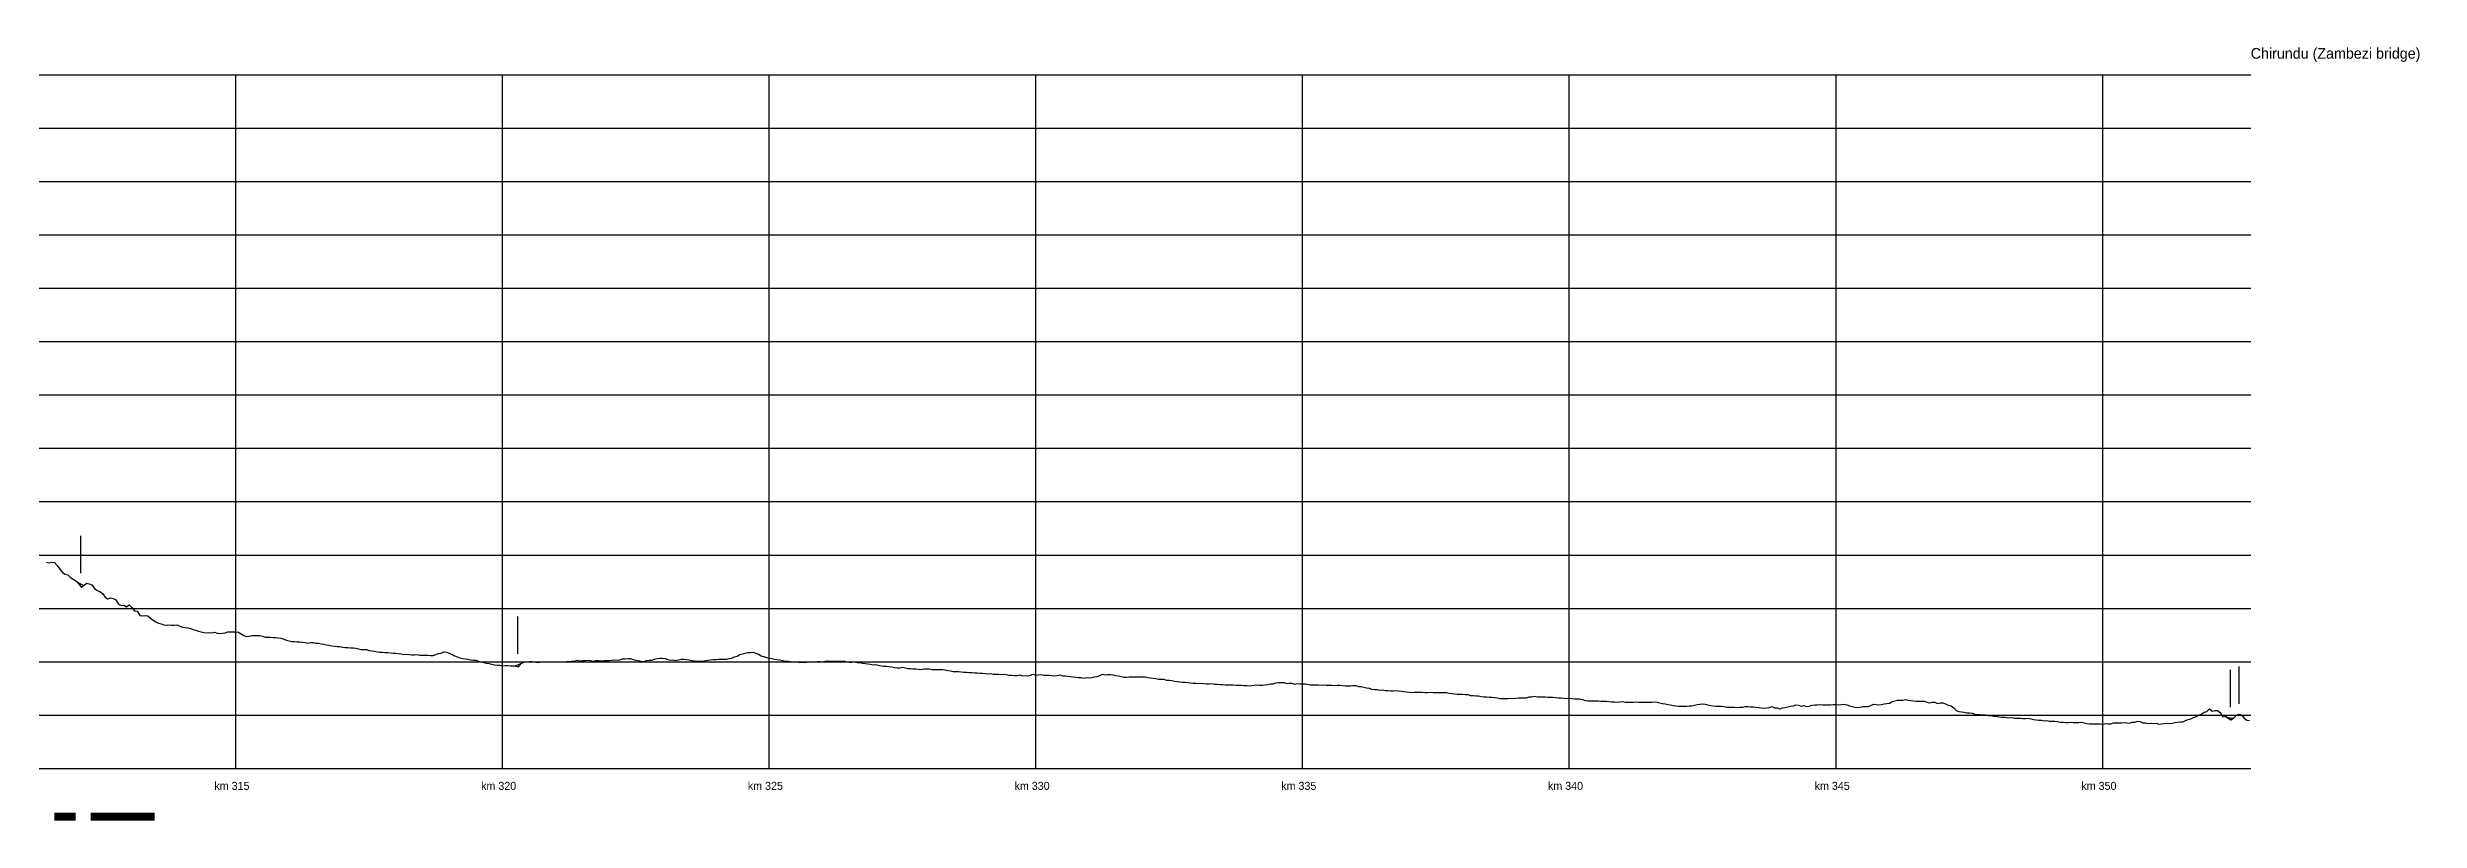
# Model space of a CAD drawing. Header units: metres. Extents: x -1496 to 355940, y -975 to 14163.
# Drawn here: x 311470 to 355940, y -975 to 13511 of the extents above; entities that cross this region are included whole.
import ezdxf

# ---------------------------------------------------------------- set-up
doc = ezdxf.new("R2010")
doc.units = ezdxf.units.M
for name, color, linetype in [('BRIDGES', 5, 'Continuous'), ('FLAGS', 6, 'Continuous'), ('GRID', 8, 'Continuous'), ('GROUND_CORRECTED', 7, 'Continuous'), ('GROUND_RAW_DEM', 1, 'Continuous'), ('STEEP_GT8', 1, 'Continuous'), ('TEXT', 7, 'Continuous')]:
    doc.layers.add(name, color=color, linetype=linetype)

msp = doc.modelspace()

# ---------------------------------------------------------------- linework, layer by layer
at = {"layer": 'BRIDGES'}
msp.add_line((320290, 2147), (320290, 2847), dxfattribs=at)
at = {"layer": 'FLAGS'}
for p, q in [((312095, 3658), (312095, 4358)), ((352395, 1147), (352395, 1847)), ((352555, 1210), (352555, 1910))]:
    msp.add_line(p, q, dxfattribs=at)
at = {"layer": 'GRID'}
for p, q in [((0, 13000), (352775, 13000)), ((315000, 0), (315000, 13000)), ((320000, 0), (320000, 13000)), ((325000, 0), (325000, 13000)), ((330000, 0), (330000, 13000)), ((335000, 0), (335000, 13000)), ((340000, 0), (340000, 13000)), ((345000, 0), (345000, 13000)), ((350000, 0), (350000, 13000)), ((0, 12000), (352775, 12000)), ((0, 11000), (352775, 11000)), ((0, 10000), (352775, 10000)), ((0, 9000), (352775, 9000)), ((0, 8000), (352775, 8000)), ((0, 7000), (352775, 7000)), ((0, 6000), (352775, 6000)), ((0, 5000), (352775, 5000)), ((0, 4000), (352775, 4000)), ((0, 3000), (352775, 3000)), ((0, 2000), (352775, 2000)), ((0, 1000), (352775, 1000)), ((0, 0), (352775, 0))]:
    msp.add_line(p, q, dxfattribs=at)
at = {"layer": 'GROUND_CORRECTED'}
msp.add_lwpolyline([(311450, 3869), (311500, 3856), (311550, 3865), (311600, 3859), (311650, 3801), (311700, 3732), (311750, 3675), (311800, 3644), (311850, 3627), (311900, 3578), (311950, 3545), (312000, 3517), (312050, 3480), (312100, 3456), (312150, 3432), (312200, 3475), (312250, 3462), (312300, 3439), (312350, 3374), (312400, 3337), (312450, 3318), (312500, 3281), (312550, 3212), (312600, 3182), (312650, 3200), (312700, 3186), (312750, 3160), (312800, 3082), (312850, 3052), (312900, 3062), (312950, 3032), (313000, 3065), (313050, 3017), (313100, 2952), (313150, 2947), (313200, 2868), (313250, 2858), (313300, 2868), (313350, 2858), (313400, 2816), (313450, 2780), (313500, 2751), (313550, 2726), (313600, 2708), (313650, 2695), (313700, 2683), (313750, 2690), (313800, 2688), (313850, 2688), (313900, 2689), (313950, 2670), (314000, 2651), (314050, 2641), (314100, 2638), (314150, 2624), (314200, 2604), (314250, 2592), (314300, 2576), (314350, 2559), (314400, 2549), (314450, 2542), (314500, 2551), (314550, 2539), (314600, 2556), (314650, 2535), (314700, 2531), (314750, 2537), (314800, 2545), (314850, 2561), (314900, 2560), (314950, 2558), (315000, 2561), (315050, 2554), (315100, 2522), (315150, 2493), (315200, 2476), (315250, 2478), (315300, 2493), (315350, 2495), (315400, 2494), (315450, 2493), (315500, 2477), (315550, 2459), (315600, 2463), (315650, 2463), (315700, 2457), (315750, 2452), (315800, 2446), (315850, 2441), (315900, 2424), (315950, 2405), (316000, 2391), (316050, 2382), (316100, 2377), (316150, 2375), (316200, 2376), (316250, 2367), (316300, 2361), (316350, 2351), (316400, 2362), (316450, 2361), (316500, 2348), (316550, 2348), (316600, 2339), (316650, 2327), (316700, 2318), (316750, 2310), (316800, 2300), (316850, 2295), (316900, 2287), (316950, 2287), (317000, 2272), (317050, 2266), (317100, 2266), (317150, 2258), (317200, 2260), (317250, 2254), (317300, 2245), (317350, 2232), (317400, 2230), (317450, 2231), (317500, 2210), (317550, 2203), (317600, 2196), (317650, 2188), (317700, 2182), (317750, 2177), (317800, 2175), (317850, 2172), (317900, 2169), (317950, 2164), (318000, 2163), (318050, 2156), (318100, 2148), (318150, 2137), (318200, 2143), (318250, 2134), (318300, 2133), (318350, 2129), (318400, 2134), (318450, 2122), (318500, 2125), (318550, 2124), (318600, 2122), (318650, 2118), (318700, 2118), (318750, 2134), (318800, 2156), (318850, 2164), (318900, 2187), (318950, 2180), (319000, 2159), (319050, 2136), (319100, 2111), (319150, 2094), (319200, 2075), (319250, 2062), (319300, 2054), (319350, 2047), (319400, 2037), (319450, 2027), (319500, 2028), (319550, 2012), (319600, 2001), (319650, 1989), (319700, 1972), (319750, 1966), (319800, 1954), (319850, 1942), (319900, 1935), (319950, 1934), (320000, 1926), (320050, 1933), (320100, 1927), (320150, 1925), (320200, 1923), (320250, 1931), (320300, 1951), (320350, 1970), (320400, 1992), (320450, 1996), (320500, 2005), (320550, 2006), (320600, 1998), (320650, 1987), (320700, 1995), (320750, 1996), (320800, 2002), (320850, 2001), (320900, 2000), (320950, 2005), (321000, 2000), (321050, 2004), (321100, 1996), (321150, 2000), (321200, 2004), (321250, 2006), (321300, 2009), (321350, 2013), (321400, 2027), (321450, 2016), (321500, 2021), (321550, 2026), (321600, 2029), (321650, 2024), (321700, 2014), (321750, 2021), (321800, 2022), (321850, 2019), (321900, 2025), (321950, 2024), (322000, 2025), (322050, 2033), (322100, 2037), (322150, 2028), (322200, 2038), (322250, 2052), (322300, 2055), (322350, 2060), (322400, 2063), (322450, 2045), (322500, 2033), (322550, 2023), (322600, 2009), (322650, 2005), (322700, 2026), (322750, 2031), (322800, 2033), (322850, 2047), (322900, 2064), (322950, 2069), (323000, 2069), (323050, 2061), (323100, 2045), (323150, 2029), (323200, 2036), (323250, 2021), (323300, 2035), (323350, 2047), (323400, 2050), (323450, 2042), (323500, 2036), (323550, 2026), (323600, 2015), (323650, 2013), (323700, 2014), (323750, 2012), (323800, 2022), (323850, 2031), (323900, 2036), (323950, 2045), (324000, 2043), (324050, 2049), (324100, 2047), (324150, 2049), (324200, 2048), (324250, 2060), (324300, 2066), (324350, 2093), (324400, 2108), (324450, 2135), (324500, 2147), (324550, 2161), (324600, 2174), (324650, 2171), (324700, 2177), (324750, 2163), (324800, 2142), (324850, 2112), (324900, 2099), (324950, 2080), (325000, 2067), (325050, 2059), (325100, 2050), (325150, 2043), (325200, 2034), (325250, 2025), (325300, 2013), (325350, 2011), (325400, 2004), (325450, 2000), (325500, 2000), (325550, 1995), (325600, 1994), (325650, 1994), (325700, 1995), (325750, 1999), (325800, 1999), (325850, 2001), (325900, 2004), (325950, 2007), (326000, 2001), (326050, 2009), (326100, 2017), (326150, 2012), (326200, 2009), (326250, 2011), (326300, 2011), (326350, 2009), (326400, 2015), (326450, 2001), (326500, 1993), (326550, 1993), (326600, 1996), (326650, 1988), (326700, 1985), (326750, 1974), (326800, 1968), (326850, 1964), (326900, 1952), (326950, 1945), (327000, 1947), (327050, 1934), (327100, 1924), (327150, 1920), (327200, 1916), (327250, 1909), (327300, 1903), (327350, 1895), (327400, 1889), (327450, 1886), (327500, 1898), (327550, 1886), (327600, 1875), (327650, 1876), (327700, 1867), (327750, 1865), (327800, 1860), (327850, 1858), (327900, 1869), (327950, 1865), (328000, 1866), (328050, 1855), (328100, 1854), (328150, 1855), (328200, 1858), (328250, 1853), (328300, 1850), (328350, 1836), (328400, 1831), (328450, 1818), (328500, 1818), (328550, 1815), (328600, 1813), (328650, 1804), (328700, 1803), (328750, 1798), (328800, 1797), (328850, 1793), (328900, 1791), (328950, 1789), (329000, 1788), (329050, 1783), (329100, 1774), (329150, 1779), (329200, 1770), (329250, 1767), (329300, 1765), (329350, 1762), (329400, 1767), (329450, 1764), (329500, 1751), (329550, 1747), (329600, 1744), (329650, 1741), (329700, 1753), (329750, 1738), (329800, 1740), (329850, 1738), (329900, 1748), (329950, 1770), (330000, 1752), (330050, 1756), (330100, 1760), (330150, 1751), (330200, 1747), (330250, 1746), (330300, 1740), (330350, 1739), (330400, 1740), (330450, 1756), (330500, 1739), (330550, 1737), (330600, 1728), (330650, 1727), (330700, 1715), (330750, 1710), (330800, 1705), (330850, 1704), (330900, 1694), (330950, 1704), (331000, 1701), (331050, 1706), (331100, 1718), (331150, 1726), (331200, 1740), (331250, 1765), (331300, 1757), (331350, 1760), (331400, 1759), (331450, 1755), (331500, 1743), (331550, 1736), (331600, 1724), (331650, 1713), (331700, 1712), (331750, 1715), (331800, 1716), (331850, 1715), (331900, 1718), (331950, 1718), (332000, 1718), (332050, 1716), (332100, 1705), (332150, 1702), (332200, 1692), (332250, 1687), (332300, 1676), (332350, 1675), (332400, 1673), (332450, 1658), (332500, 1656), (332550, 1651), (332600, 1638), (332650, 1633), (332700, 1627), (332750, 1618), (332800, 1615), (332850, 1611), (332900, 1608), (332950, 1601), (333000, 1596), (333050, 1594), (333100, 1598), (333150, 1591), (333200, 1588), (333250, 1588), (333300, 1590), (333350, 1583), (333400, 1581), (333450, 1574), (333500, 1573), (333550, 1567), (333600, 1568), (333650, 1568), (333700, 1566), (333750, 1563), (333800, 1560), (333850, 1560), (333900, 1555), (333950, 1553), (334000, 1552), (334050, 1558), (334100, 1559), (334150, 1569), (334200, 1563), (334250, 1561), (334300, 1566), (334350, 1577), (334400, 1587), (334450, 1588), (334500, 1603), (334550, 1614), (334600, 1610), (334650, 1610), (334700, 1595), (334750, 1596), (334800, 1598), (334850, 1583), (334900, 1595), (334950, 1588), (335000, 1587), (335050, 1588), (335100, 1580), (335150, 1570), (335200, 1565), (335250, 1567), (335300, 1570), (335350, 1562), (335400, 1566), (335450, 1563), (335500, 1562), (335550, 1559), (335600, 1553), (335650, 1559), (335700, 1559), (335750, 1557), (335800, 1552), (335850, 1549), (335900, 1548), (335950, 1557), (336000, 1556), (336050, 1537), (336100, 1535), (336150, 1523), (336200, 1509), (336250, 1506), (336300, 1486), (336350, 1480), (336400, 1478), (336450, 1470), (336500, 1472), (336550, 1461), (336600, 1463), (336650, 1456), (336700, 1454), (336750, 1460), (336800, 1453), (336850, 1448), (336900, 1445), (336950, 1437), (337000, 1429), (337050, 1426), (337100, 1428), (337150, 1431), (337200, 1431), (337250, 1428), (337300, 1421), (337350, 1425), (337400, 1430), (337450, 1426), (337500, 1422), (337550, 1424), (337600, 1424), (337650, 1426), (337700, 1423), (337750, 1412), (337800, 1405), (337850, 1399), (337900, 1392), (337950, 1393), (338000, 1392), (338050, 1387), (338100, 1386), (338150, 1370), (338200, 1366), (338250, 1360), (338300, 1363), (338350, 1348), (338400, 1341), (338450, 1340), (338500, 1338), (338550, 1336), (338600, 1330), (338650, 1323), (338700, 1313), (338750, 1312), (338800, 1312), (338850, 1312), (338900, 1321), (338950, 1313), (339000, 1316), (339050, 1327), (339100, 1325), (339150, 1326), (339200, 1327), (339250, 1343), (339300, 1344), (339350, 1357), (339400, 1344), (339450, 1343), (339500, 1344), (339550, 1342), (339600, 1338), (339650, 1337), (339700, 1335), (339750, 1333), (339800, 1324), (339850, 1325), (339900, 1321), (339950, 1314), (340000, 1319), (340050, 1313), (340100, 1306), (340150, 1307), (340200, 1304), (340250, 1290), (340300, 1272), (340350, 1269), (340400, 1267), (340450, 1266), (340500, 1266), (340550, 1266), (340600, 1263), (340650, 1259), (340700, 1259), (340750, 1254), (340800, 1250), (340850, 1249), (340900, 1245), (340950, 1248), (341000, 1254), (341050, 1241), (341100, 1242), (341150, 1243), (341200, 1246), (341250, 1248), (341300, 1244), (341350, 1243), (341400, 1242), (341450, 1240), (341500, 1241), (341550, 1245), (341600, 1247), (341650, 1244), (341700, 1231), (341750, 1218), (341800, 1211), (341850, 1202), (341900, 1195), (341950, 1181), (342000, 1172), (342050, 1167), (342100, 1169), (342150, 1170), (342200, 1169), (342250, 1175), (342300, 1176), (342350, 1188), (342400, 1198), (342450, 1205), (342500, 1209), (342550, 1206), (342600, 1194), (342650, 1182), (342700, 1173), (342750, 1166), (342800, 1166), (342850, 1165), (342900, 1161), (342950, 1149), (343000, 1149), (343050, 1148), (343100, 1149), (343150, 1145), (343200, 1150), (343250, 1151), (343300, 1162), (343350, 1159), (343400, 1156), (343450, 1155), (343500, 1147), (343550, 1140), (343600, 1134), (343650, 1132), (343700, 1137), (343750, 1146), (343800, 1161), (343850, 1135), (343900, 1137), (343950, 1121), (344000, 1134), (344050, 1141), (344100, 1154), (344150, 1168), (344200, 1177), (344250, 1190), (344300, 1189), (344350, 1171), (344400, 1179), (344450, 1164), (344500, 1166), (344550, 1186), (344600, 1192), (344650, 1194), (344700, 1202), (344750, 1190), (344800, 1192), (344850, 1194), (344900, 1193), (344950, 1198), (345000, 1200), (345050, 1195), (345100, 1199), (345150, 1205), (345200, 1193), (345250, 1172), (345300, 1161), (345350, 1147), (345400, 1145), (345450, 1151), (345500, 1159), (345550, 1162), (345600, 1164), (345650, 1179), (345700, 1205), (345750, 1202), (345800, 1196), (345850, 1200), (345900, 1214), (345950, 1218), (346000, 1225), (346050, 1253), (346100, 1270), (346150, 1280), (346200, 1278), (346250, 1281), (346300, 1294), (346350, 1281), (346400, 1272), (346450, 1266), (346500, 1263), (346550, 1261), (346600, 1262), (346650, 1262), (346700, 1246), (346750, 1229), (346800, 1245), (346850, 1246), (346900, 1219), (346950, 1229), (347000, 1228), (347050, 1213), (347100, 1186), (347150, 1177), (347200, 1146), (347250, 1088), (347300, 1071), (347350, 1059), (347400, 1057), (347450, 1045), (347500, 1042), (347550, 1036), (347600, 1020), (347650, 1013), (347700, 1009), (347750, 1005), (347800, 1003), (347850, 995), (347900, 993), (347950, 982), (348000, 980), (348050, 966), (348100, 965), (348150, 962), (348200, 955), (348250, 948), (348300, 955), (348350, 945), (348400, 942), (348450, 941), (348500, 934), (348550, 934), (348600, 942), (348650, 932), (348700, 919), (348750, 911), (348800, 907), (348850, 903), (348900, 894), (348950, 897), (349000, 889), (349050, 884), (349100, 886), (349150, 880), (349200, 870), (349250, 867), (349300, 863), (349350, 860), (349400, 871), (349450, 863), (349500, 865), (349550, 860), (349600, 866), (349650, 857), (349700, 842), (349750, 837), (349800, 840), (349850, 837), (349900, 839), (349950, 837), (350000, 833), (350050, 846), (350100, 838), (350150, 838), (350200, 853), (350250, 854), (350300, 857), (350350, 856), (350400, 861), (350450, 854), (350500, 847), (350550, 869), (350600, 871), (350650, 889), (350700, 883), (350750, 858), (350800, 856), (350850, 846), (350900, 850), (350950, 844), (351000, 848), (351050, 833), (351100, 840), (351150, 842), (351200, 852), (351250, 845), (351300, 850), (351350, 863), (351400, 871), (351450, 873), (351500, 877), (351550, 897), (351600, 919), (351650, 930), (351700, 958), (351750, 977), (351800, 1006), (351850, 1019), (351900, 1054), (351950, 1067), (352000, 1118), (352050, 1072), (352100, 1089), (352150, 1086), (352200, 1052), (352250, 968), (352300, 979), (352350, 952), (352400, 947), (352450, 941), (352500, 993), (352550, 1009), (352600, 1008), (352650, 942), (352700, 907), (352750, 899)], dxfattribs=at)
at = {"layer": 'GROUND_RAW_DEM'}
msp.add_lwpolyline([(311450, 3869), (311500, 3856), (311550, 3865), (311600, 3859), (311650, 3801), (311700, 3732), (311750, 3675), (311800, 3644), (311850, 3627), (311900, 3578), (311950, 3545), (312000, 3517), (312050, 3464), (312100, 3396), (312150, 3432), (312200, 3475), (312250, 3462), (312300, 3439), (312350, 3374), (312400, 3337), (312450, 3318), (312500, 3281), (312550, 3212), (312600, 3182), (312650, 3200), (312700, 3186), (312750, 3160), (312800, 3082), (312850, 3052), (312900, 3062), (312950, 3032), (313000, 3065), (313050, 3017), (313100, 2952), (313150, 2947), (313200, 2868), (313250, 2858), (313300, 2868), (313350, 2858), (313400, 2816), (313450, 2780), (313500, 2751), (313550, 2726), (313600, 2708), (313650, 2695), (313700, 2683), (313750, 2690), (313800, 2688), (313850, 2688), (313900, 2689), (313950, 2670), (314000, 2651), (314050, 2641), (314100, 2638), (314150, 2624), (314200, 2604), (314250, 2592), (314300, 2576), (314350, 2559), (314400, 2549), (314450, 2542), (314500, 2551), (314550, 2539), (314600, 2556), (314650, 2535), (314700, 2531), (314750, 2537), (314800, 2545), (314850, 2561), (314900, 2560), (314950, 2558), (315000, 2561), (315050, 2554), (315100, 2522), (315150, 2493), (315200, 2476), (315250, 2478), (315300, 2493), (315350, 2495), (315400, 2494), (315450, 2493), (315500, 2477), (315550, 2459), (315600, 2463), (315650, 2463), (315700, 2457), (315750, 2452), (315800, 2446), (315850, 2441), (315900, 2424), (315950, 2405), (316000, 2391), (316050, 2382), (316100, 2377), (316150, 2375), (316200, 2376), (316250, 2367), (316300, 2361), (316350, 2351), (316400, 2362), (316450, 2361), (316500, 2348), (316550, 2348), (316600, 2339), (316650, 2327), (316700, 2318), (316750, 2310), (316800, 2300), (316850, 2295), (316900, 2287), (316950, 2287), (317000, 2272), (317050, 2266), (317100, 2266), (317150, 2258), (317200, 2260), (317250, 2254), (317300, 2245), (317350, 2232), (317400, 2230), (317450, 2231), (317500, 2210), (317550, 2203), (317600, 2196), (317650, 2188), (317700, 2182), (317750, 2177), (317800, 2175), (317850, 2172), (317900, 2169), (317950, 2164), (318000, 2163), (318050, 2156), (318100, 2148), (318150, 2137), (318200, 2143), (318250, 2134), (318300, 2133), (318350, 2129), (318400, 2134), (318450, 2122), (318500, 2125), (318550, 2124), (318600, 2122), (318650, 2118), (318700, 2118), (318750, 2134), (318800, 2156), (318850, 2164), (318900, 2187), (318950, 2180), (319000, 2159), (319050, 2136), (319100, 2111), (319150, 2094), (319200, 2075), (319250, 2062), (319300, 2054), (319350, 2047), (319400, 2037), (319450, 2027), (319500, 2028), (319550, 2012), (319600, 2001), (319650, 1989), (319700, 1972), (319750, 1966), (319800, 1954), (319850, 1942), (319900, 1935), (319950, 1934), (320000, 1926), (320050, 1933), (320100, 1927), (320150, 1925), (320200, 1923), (320250, 1919), (320300, 1905), (320350, 1970), (320400, 1992), (320450, 1996), (320500, 2005), (320550, 2006), (320600, 1998), (320650, 1987), (320700, 1995), (320750, 1996), (320800, 2002), (320850, 2001), (320900, 2000), (320950, 2005), (321000, 2000), (321050, 2004), (321100, 1996), (321150, 2000), (321200, 2004), (321250, 2006), (321300, 2009), (321350, 2013), (321400, 2027), (321450, 2016), (321500, 2021), (321550, 2026), (321600, 2029), (321650, 2024), (321700, 2014), (321750, 2021), (321800, 2022), (321850, 2019), (321900, 2025), (321950, 2024), (322000, 2025), (322050, 2033), (322100, 2037), (322150, 2028), (322200, 2038), (322250, 2052), (322300, 2055), (322350, 2060), (322400, 2063), (322450, 2045), (322500, 2033), (322550, 2023), (322600, 2009), (322650, 2005), (322700, 2026), (322750, 2031), (322800, 2033), (322850, 2047), (322900, 2064), (322950, 2069), (323000, 2069), (323050, 2061), (323100, 2045), (323150, 2029), (323200, 2036), (323250, 2021), (323300, 2035), (323350, 2047), (323400, 2050), (323450, 2042), (323500, 2036), (323550, 2026), (323600, 2015), (323650, 2013), (323700, 2014), (323750, 2012), (323800, 2022), (323850, 2031), (323900, 2036), (323950, 2045), (324000, 2043), (324050, 2049), (324100, 2047), (324150, 2049), (324200, 2048), (324250, 2060), (324300, 2066), (324350, 2093), (324400, 2108), (324450, 2135), (324500, 2147), (324550, 2161), (324600, 2174), (324650, 2171), (324700, 2177), (324750, 2163), (324800, 2142), (324850, 2112), (324900, 2099), (324950, 2080), (325000, 2067), (325050, 2059), (325100, 2050), (325150, 2043), (325200, 2034), (325250, 2025), (325300, 2013), (325350, 2011), (325400, 2004), (325450, 2000), (325500, 2000), (325550, 1995), (325600, 1994), (325650, 1994), (325700, 1995), (325750, 1999), (325800, 1999), (325850, 2001), (325900, 2004), (325950, 2007), (326000, 2001), (326050, 2009), (326100, 2017), (326150, 2012), (326200, 2009), (326250, 2011), (326300, 2011), (326350, 2009), (326400, 2015), (326450, 2001), (326500, 1993), (326550, 1993), (326600, 1996), (326650, 1988), (326700, 1985), (326750, 1974), (326800, 1968), (326850, 1964), (326900, 1952), (326950, 1945), (327000, 1947), (327050, 1934), (327100, 1924), (327150, 1920), (327200, 1916), (327250, 1909), (327300, 1903), (327350, 1895), (327400, 1889), (327450, 1886), (327500, 1898), (327550, 1886), (327600, 1875), (327650, 1876), (327700, 1867), (327750, 1865), (327800, 1860), (327850, 1858), (327900, 1869), (327950, 1865), (328000, 1866), (328050, 1855), (328100, 1854), (328150, 1855), (328200, 1858), (328250, 1853), (328300, 1850), (328350, 1836), (328400, 1831), (328450, 1818), (328500, 1818), (328550, 1815), (328600, 1813), (328650, 1804), (328700, 1803), (328750, 1798), (328800, 1797), (328850, 1793), (328900, 1791), (328950, 1789), (329000, 1788), (329050, 1783), (329100, 1774), (329150, 1779), (329200, 1770), (329250, 1767), (329300, 1765), (329350, 1762), (329400, 1767), (329450, 1764), (329500, 1751), (329550, 1747), (329600, 1744), (329650, 1741), (329700, 1753), (329750, 1738), (329800, 1740), (329850, 1738), (329900, 1748), (329950, 1770), (330000, 1752), (330050, 1756), (330100, 1760), (330150, 1751), (330200, 1747), (330250, 1746), (330300, 1740), (330350, 1739), (330400, 1740), (330450, 1756), (330500, 1739), (330550, 1737), (330600, 1728), (330650, 1727), (330700, 1715), (330750, 1710), (330800, 1705), (330850, 1704), (330900, 1694), (330950, 1704), (331000, 1701), (331050, 1706), (331100, 1718), (331150, 1726), (331200, 1740), (331250, 1765), (331300, 1757), (331350, 1760), (331400, 1759), (331450, 1755), (331500, 1743), (331550, 1736), (331600, 1724), (331650, 1713), (331700, 1712), (331750, 1715), (331800, 1716), (331850, 1715), (331900, 1718), (331950, 1718), (332000, 1718), (332050, 1716), (332100, 1705), (332150, 1702), (332200, 1692), (332250, 1687), (332300, 1676), (332350, 1675), (332400, 1673), (332450, 1658), (332500, 1656), (332550, 1651), (332600, 1638), (332650, 1633), (332700, 1627), (332750, 1618), (332800, 1615), (332850, 1611), (332900, 1608), (332950, 1601), (333000, 1596), (333050, 1594), (333100, 1598), (333150, 1591), (333200, 1588), (333250, 1588), (333300, 1590), (333350, 1583), (333400, 1581), (333450, 1574), (333500, 1573), (333550, 1567), (333600, 1568), (333650, 1568), (333700, 1566), (333750, 1563), (333800, 1560), (333850, 1560), (333900, 1555), (333950, 1553), (334000, 1552), (334050, 1558), (334100, 1559), (334150, 1569), (334200, 1563), (334250, 1561), (334300, 1566), (334350, 1577), (334400, 1587), (334450, 1588), (334500, 1603), (334550, 1614), (334600, 1610), (334650, 1610), (334700, 1595), (334750, 1596), (334800, 1598), (334850, 1583), (334900, 1595), (334950, 1588), (335000, 1587), (335050, 1588), (335100, 1580), (335150, 1570), (335200, 1565), (335250, 1567), (335300, 1570), (335350, 1562), (335400, 1566), (335450, 1563), (335500, 1562), (335550, 1559), (335600, 1553), (335650, 1559), (335700, 1559), (335750, 1557), (335800, 1552), (335850, 1549), (335900, 1548), (335950, 1557), (336000, 1556), (336050, 1537), (336100, 1535), (336150, 1523), (336200, 1509), (336250, 1506), (336300, 1486), (336350, 1480), (336400, 1478), (336450, 1470), (336500, 1472), (336550, 1461), (336600, 1463), (336650, 1456), (336700, 1454), (336750, 1460), (336800, 1453), (336850, 1448), (336900, 1445), (336950, 1437), (337000, 1429), (337050, 1426), (337100, 1428), (337150, 1431), (337200, 1431), (337250, 1428), (337300, 1421), (337350, 1425), (337400, 1430), (337450, 1426), (337500, 1422), (337550, 1424), (337600, 1424), (337650, 1426), (337700, 1423), (337750, 1412), (337800, 1405), (337850, 1399), (337900, 1392), (337950, 1393), (338000, 1392), (338050, 1387), (338100, 1386), (338150, 1370), (338200, 1366), (338250, 1360), (338300, 1363), (338350, 1348), (338400, 1341), (338450, 1340), (338500, 1338), (338550, 1336), (338600, 1330), (338650, 1323), (338700, 1313), (338750, 1312), (338800, 1312), (338850, 1312), (338900, 1321), (338950, 1313), (339000, 1316), (339050, 1327), (339100, 1325), (339150, 1326), (339200, 1327), (339250, 1343), (339300, 1344), (339350, 1357), (339400, 1344), (339450, 1343), (339500, 1344), (339550, 1342), (339600, 1338), (339650, 1337), (339700, 1335), (339750, 1333), (339800, 1324), (339850, 1325), (339900, 1321), (339950, 1314), (340000, 1319), (340050, 1313), (340100, 1306), (340150, 1307), (340200, 1304), (340250, 1290), (340300, 1272), (340350, 1269), (340400, 1267), (340450, 1266), (340500, 1266), (340550, 1266), (340600, 1263), (340650, 1259), (340700, 1259), (340750, 1254), (340800, 1250), (340850, 1249), (340900, 1245), (340950, 1248), (341000, 1254), (341050, 1241), (341100, 1242), (341150, 1243), (341200, 1246), (341250, 1248), (341300, 1244), (341350, 1243), (341400, 1242), (341450, 1240), (341500, 1241), (341550, 1245), (341600, 1247), (341650, 1244), (341700, 1231), (341750, 1218), (341800, 1211), (341850, 1202), (341900, 1195), (341950, 1181), (342000, 1172), (342050, 1167), (342100, 1169), (342150, 1170), (342200, 1169), (342250, 1175), (342300, 1176), (342350, 1188), (342400, 1198), (342450, 1205), (342500, 1209), (342550, 1206), (342600, 1194), (342650, 1182), (342700, 1173), (342750, 1166), (342800, 1166), (342850, 1165), (342900, 1161), (342950, 1149), (343000, 1149), (343050, 1148), (343100, 1149), (343150, 1145), (343200, 1150), (343250, 1151), (343300, 1162), (343350, 1159), (343400, 1156), (343450, 1155), (343500, 1147), (343550, 1140), (343600, 1134), (343650, 1132), (343700, 1137), (343750, 1146), (343800, 1161), (343850, 1135), (343900, 1137), (343950, 1121), (344000, 1134), (344050, 1141), (344100, 1154), (344150, 1168), (344200, 1177), (344250, 1190), (344300, 1189), (344350, 1171), (344400, 1179), (344450, 1164), (344500, 1166), (344550, 1186), (344600, 1192), (344650, 1194), (344700, 1202), (344750, 1190), (344800, 1192), (344850, 1194), (344900, 1193), (344950, 1198), (345000, 1200), (345050, 1195), (345100, 1199), (345150, 1205), (345200, 1193), (345250, 1172), (345300, 1161), (345350, 1147), (345400, 1145), (345450, 1151), (345500, 1159), (345550, 1162), (345600, 1164), (345650, 1179), (345700, 1205), (345750, 1202), (345800, 1196), (345850, 1200), (345900, 1214), (345950, 1218), (346000, 1225), (346050, 1253), (346100, 1270), (346150, 1280), (346200, 1278), (346250, 1281), (346300, 1294), (346350, 1281), (346400, 1272), (346450, 1266), (346500, 1263), (346550, 1261), (346600, 1262), (346650, 1262), (346700, 1246), (346750, 1229), (346800, 1245), (346850, 1246), (346900, 1219), (346950, 1229), (347000, 1228), (347050, 1213), (347100, 1186), (347150, 1177), (347200, 1146), (347250, 1088), (347300, 1071), (347350, 1059), (347400, 1057), (347450, 1045), (347500, 1042), (347550, 1036), (347600, 1020), (347650, 1013), (347700, 1009), (347750, 1005), (347800, 1003), (347850, 995), (347900, 993), (347950, 982), (348000, 980), (348050, 966), (348100, 965), (348150, 962), (348200, 955), (348250, 948), (348300, 955), (348350, 945), (348400, 942), (348450, 941), (348500, 934), (348550, 934), (348600, 942), (348650, 932), (348700, 919), (348750, 911), (348800, 907), (348850, 903), (348900, 894), (348950, 897), (349000, 889), (349050, 884), (349100, 886), (349150, 880), (349200, 870), (349250, 867), (349300, 863), (349350, 860), (349400, 871), (349450, 863), (349500, 865), (349550, 860), (349600, 866), (349650, 857), (349700, 842), (349750, 837), (349800, 840), (349850, 837), (349900, 839), (349950, 837), (350000, 833), (350050, 846), (350100, 838), (350150, 838), (350200, 853), (350250, 854), (350300, 857), (350350, 856), (350400, 861), (350450, 854), (350500, 847), (350550, 869), (350600, 871), (350650, 889), (350700, 883), (350750, 858), (350800, 856), (350850, 846), (350900, 850), (350950, 844), (351000, 848), (351050, 833), (351100, 840), (351150, 842), (351200, 852), (351250, 845), (351300, 850), (351350, 863), (351400, 871), (351450, 873), (351500, 877), (351550, 897), (351600, 919), (351650, 930), (351700, 958), (351750, 977), (351800, 1006), (351850, 1019), (351900, 1054), (351950, 1067), (352000, 1118), (352050, 1072), (352100, 1089), (352150, 1086), (352200, 1052), (352250, 968), (352300, 979), (352350, 944), (352400, 912), (352450, 941), (352500, 993), (352550, 1020), (352600, 1008), (352650, 942), (352700, 907), (352750, 899)], dxfattribs=at)
at = {"layer": 'STEEP_GT8', "const_width": 150}
for points in [[(311600, -900), (312000, -900)], [(312280, -900), (313480, -900)]]:
    msp.add_lwpolyline(points, dxfattribs=at)

# ---------------------------------------------------------------- texts
at = {"layer": 'TEXT'}
for s, height, p in [('Chirundu (Zambezi bridge)', 200, (352775, 13300)), ('km 315', 150, (314600, -400)), ('km 320', 150, (319600, -400)), ('km 325', 150, (324600, -400)), ('km 330', 150, (329600, -400)), ('km 335', 150, (334600, -400)), ('km 340', 150, (339600, -400)), ('km 345', 150, (344600, -400)), ('km 350', 150, (349600, -400))]:
    msp.add_text(s, height=height, dxfattribs=at).set_placement(p)

doc.saveas('drawing.dxf')
